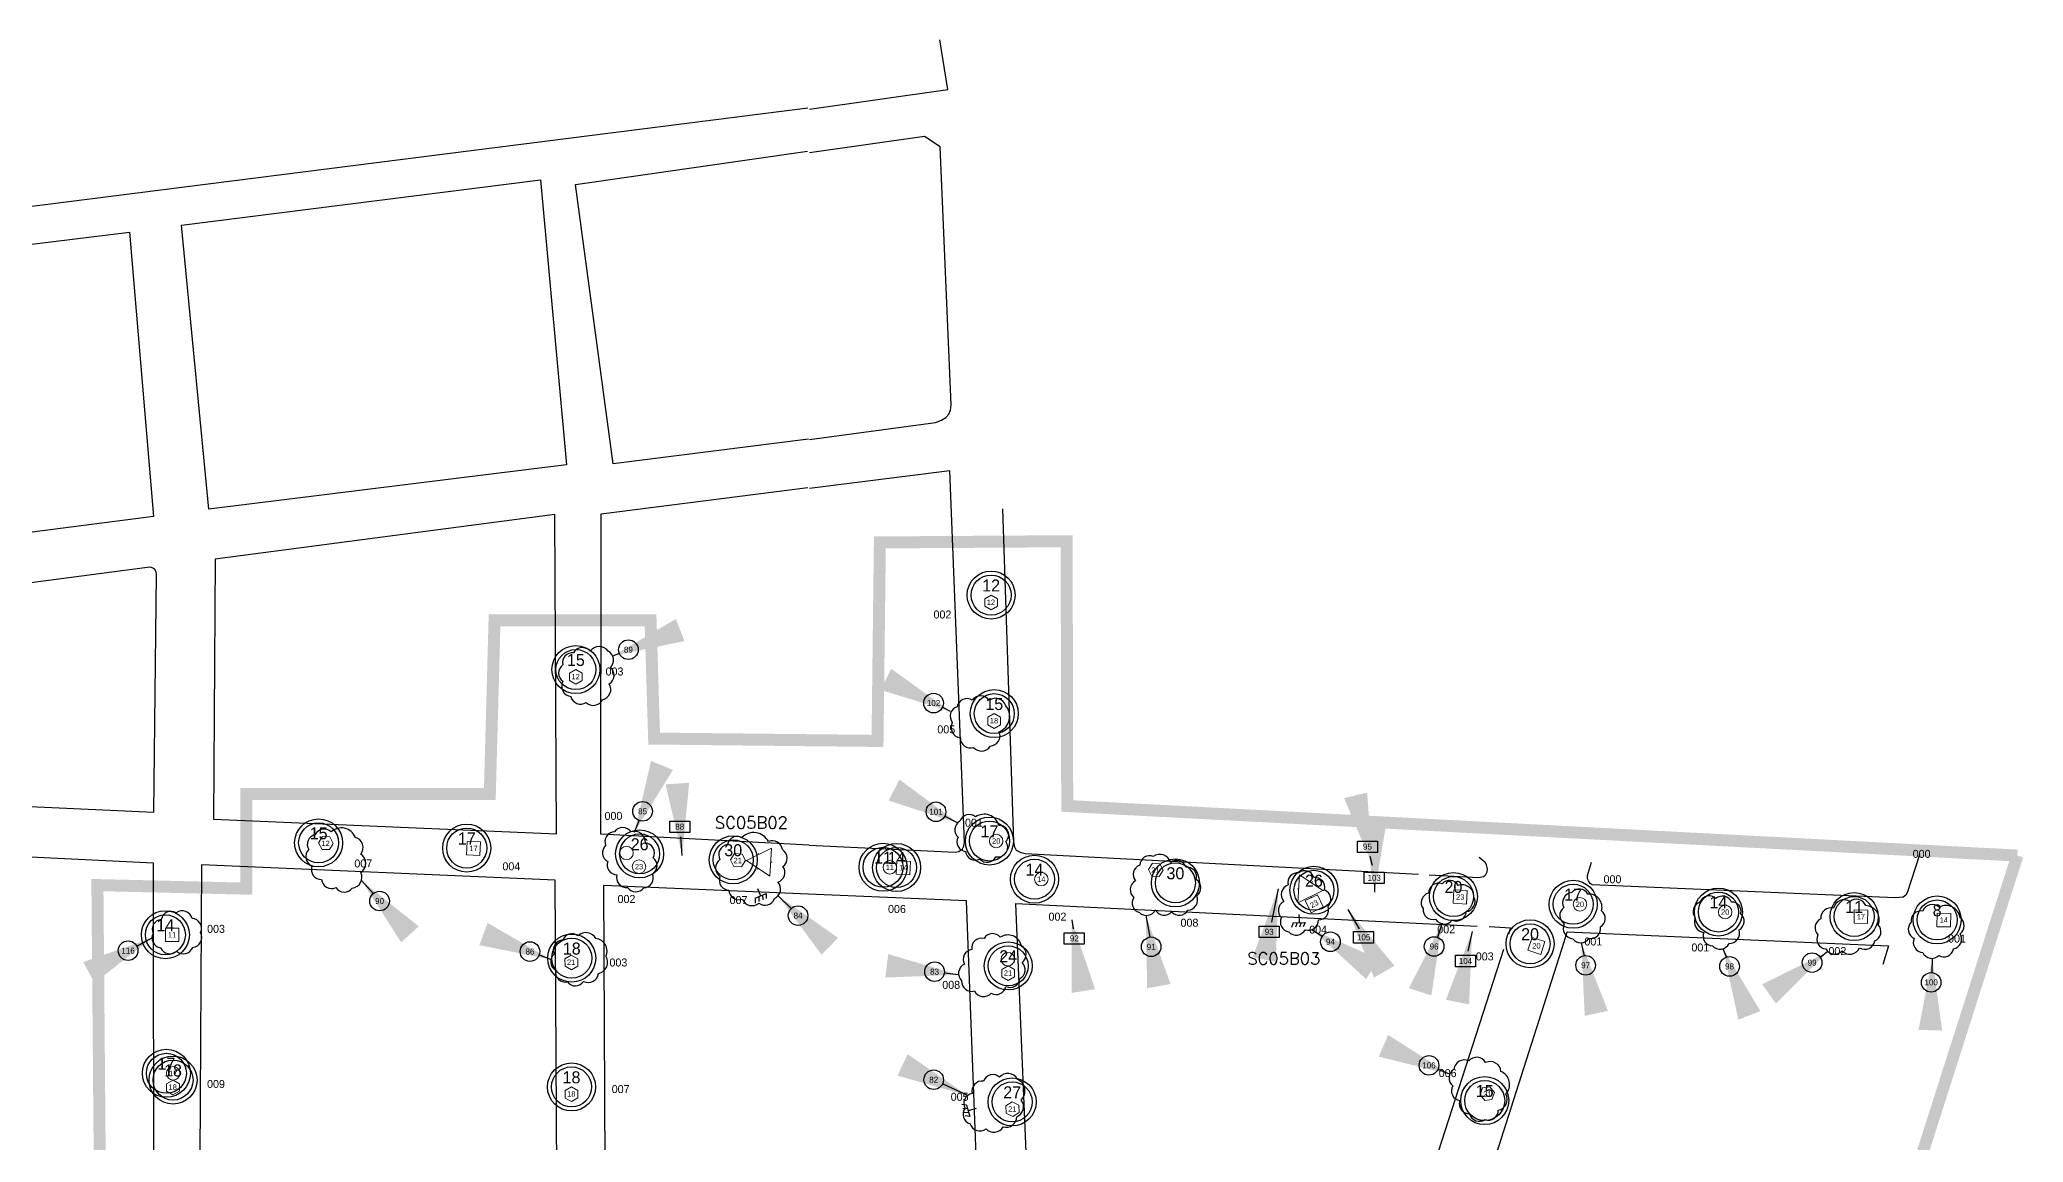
# Model space of a CAD drawing. Extents: x 202058 to 202804, y 7563128 to 7564386.
# Drawn here: x 202307.7 to 202803.5, y 7564110.8 to 7564386.3 of the extents above; entities that cross this region are included whole.
import ezdxf
from ezdxf.enums import TextEntityAlignment as Align

# ---------------------------------------------------------------- set-up
doc = ezdxf.new("R2010")
doc.units = 0
doc.header["$LTSCALE"] = 5
doc.header["$MEASUREMENT"] = 0
doc.linetypes.add('PHANTOMX2', pattern=[5, 2.5, -0.5, 0.5, -0.5, 0.5, -0.5])
doc.layers.get('0').update_dxf_attribs({"linetype": 'CONTINUOUS'})
for name, color, linetype in [('Configurado_Ok', 2, 'CONTINUOUS'), ('HC', 7, 'CONTINUOUS'), ('LIMITE', 5, 'PHANTOMX2'), ('NET_UPGRADE', 7, 'CONTINUOUS'), ('numero_base', 3, 'CONTINUOUS'), ('QUADRAS', 7, 'CONTINUOUS'), ('TERRA', 7, 'CONTINUOUS'), ('TERRA_A', 7, 'CONTINUOUS')]:
    doc.layers.add(name, color=color, linetype=linetype)
for name, color, linetype, lineweight in [('NET-AMP', 1, 'CONTINUOUS', 20), ('NET-SPLT', 1, 'CONTINUOUS', 20), ('NET-TAP', 1, 'CONTINUOUS', 20)]:
    doc.layers.add(name, color=color, linetype=linetype, lineweight=lineweight)
doc.layers.get('0').off()
doc.layers.get('TERRA_A').off()
doc.styles.add('Folhas_CAD', font='arial.ttf')
doc.styles.add('ROMANS', font='romans', dxfattribs={"width": 0.9})
doc.dimstyles.get("Standard").update_dxf_attribs({"dimtxt": 0.18, "dimasz": 0.18, "dimexe": 0.18, "dimexo": 0.0625, "dimgap": 0.09, "dimtad": 0, "dimtih": 1, "dimtoh": 1, "dimzin": 0, "dimdsep": 46, "dimtxsty": 'Standard', "dimcen": 0.09, "dimadec": 0, "dimazin": 0, "dimtfac": 1, "dimtofl": 0, "dimtmove": 2, "dimatfit": 3, "dimfxl": 1, "dimtolj": 1, "dimtzin": 0, "dimarcsym": 0})

# ---------------------------------------------------------------- blocks, each defined once
blk = doc.blocks.new('TERRA')
at = {"layer": 'TERRA', "linetype": 'ByBlock'}
for p, q in [((0, 0), (0, -2.02)), ((-1.5, -2.02), (-1.97, -3.15)), ((-1.5, -2.02), (1.5, -2.02)), ((-0.49, -2.02), (-0.96, -3.15)), ((0.57, -2.02), (0.09, -3.15)), ((1.5, -2.02), (1.03, -3.15))]:
    blk.add_line(p, q, dxfattribs=at)
blk = doc.blocks.new('2WAY')
blk.add_circle((1.6875, 0), 1.6875)
blk = doc.blocks.new('TAP2')
at = {"color": 0}
blk.add_circle((1.69, 0), 1.69, dxfattribs=at)
blk.add_attdef('DBVAL', text='', height=1.35, dxfattribs=at).set_placement((1.69, 0), align=Align.MIDDLE)
blk = doc.blocks.new('TAP4')
blk.add_lwpolyline([(3.38, -1.69), (0, -1.69), (0, 1.69), (3.38, 1.69)], close=True)
at = {"color": 0}
blk.add_attdef('DBVAL', text='', height=1.35, dxfattribs=at).set_placement((1.69, 0), align=Align.MIDDLE)
blk = doc.blocks.new('TAP8')
blk.add_lwpolyline([(0.92, 1.59), (0, 0), (0.92, -1.59), (2.76, -1.59), (3.68, 0), (2.76, 1.59)], close=True)
blk.add_attdef('DBVAL', text='', height=1.35).set_placement((1.77, -0.06), align=Align.MIDDLE)
blk = doc.blocks.new('CX_CodUpgrade')
blk.add_circle((-0.13, 0.04), 2.45)
at = {"color": 1, "flags": 1}
for tag, p in [('RETIRAR1', (4.74, 11.47)), ('NOVO1', (28.33, 11.47)), ('RETIRAR2', (4.74, 7.94)), ('RETIRAR3', (4.74, 4.42)), ('NOVO2', (28.33, 7.94)), ('NOVO3', (28.33, 4.42)), ('RETIRAR4', (4.74, 0.89)), ('NOVO4', (28.33, 0.9)), ('RETIRAR5', (4.74, -2.63)), ('RETIRAR6', (4.74, -6.15)), ('NOVO5', (28.33, -2.63)), ('NOVO6', (28.33, -6.15)), ('RETIRAR7', (4.74, -9.68)), ('NOVO7', (28.33, -9.68)), ('RETIRAR8', (4.74, -13.2)), ('NOVO8', (28.33, -13.2)), ('RETIRAR9', (4.74, -16.73)), ('NOVO9', (28.33, -16.73))]:
    blk.add_attdef(tag, p, '', height=1.5, dxfattribs=at)
at = {"color": 7, "flags": 1}
for tag, p in [('ANTIGO1', (17.16, 11.46)), ('ANTIGO2', (17.16, 7.94)), ('ANTIGO3', (17.16, 4.41)), ('ANTIGO4', (17.16, 0.89)), ('ANTIGO5', (17.16, -2.63)), ('ANTIGO6', (17.16, -6.16)), ('ANTIGO7', (17.16, -9.68)), ('ANTIGO8', (17.16, -13.21)), ('ANTIGO9', (17.16, -16.73))]:
    blk.add_attdef(tag, p, '', height=1.5, dxfattribs=at)
at = {"color": 1}
blk.add_attdef('CODIGO', text='', height=1.5, dxfattribs=at).set_placement((-0.13, 0.04), align=Align.MIDDLE_CENTER)
blk = doc.blocks.new('AMP3')
for p, q in [((3.1, 1.71), (3.3, 2.03)), ((0, 0), (-0.33, 0)), ((3.1, -1.71), (3.3, -2.03)), ((6.06, 0), (6.38, 0))]:
    blk.add_line(p, q)
blk.add_lwpolyline([(0, 3.5), (0, -3.5), (6.06, 0)], close=True)
blk = doc.blocks.new('CX_CodUpgradeCabo')
blk.add_lwpolyline([(-2.63, 1.45), (2.37, 1.45), (2.37, -1.4), (-2.63, -1.4)], close=True)
at = {"color": 1}
blk.add_attdef('CODIGO', text='', height=1.5, dxfattribs=at).set_placement((-0.13, 0.04), align=Align.MIDDLE_CENTER)
at = {"color": 1, "style": 'Folhas_CAD', "flags": 1}
for tag, p in [('SERVICO', (5.97, 0.89)), ('TIPO', (17.92, 0.89)), ('COMP', (25.22, 0.89))]:
    blk.add_attdef(tag, p, '', height=1.5, dxfattribs=at)

msp = doc.modelspace()

# ---------------------------------------------------------------- linework, layer by layer
at = {"layer": 'Configurado_Ok'}
for centre, radius in [((202545.49, 7564247.49), 6), ((202545.49, 7564247.49), 5), ((202441.69, 7564228.88), 6), ((202441.69, 7564228.88), 5), ((202546.28, 7564217.87), 6), ((202546.28, 7564217.87), 5), ((202377.39, 7564185.58), 6), ((202377.39, 7564185.58), 5), ((202414.41, 7564184.27), 6), ((202545.07, 7564186.04), 6), ((202545.07, 7564186.04), 5), ((202414.41, 7564184.27), 5), ((202457.63, 7564182.83), 6), ((202457.63, 7564182.83), 5), ((202481.03, 7564181.34), 6), ((202481.03, 7564181.34), 5), ((202518.47, 7564179.47), 6), ((202521.85, 7564179.42), 6), ((202518.47, 7564179.47), 5), ((202521.85, 7564179.42), 5), ((202556.33, 7564176.5), 6), ((202556.33, 7564176.5), 5), ((202591.55, 7564175.58), 6), ((202591.55, 7564175.58), 5), ((202626.18, 7564173.73), 6), ((202626.18, 7564173.73), 5), ((202661.06, 7564172.16), 6), ((202661.06, 7564172.16), 5), ((202690.98, 7564170.24), 6), ((202690.98, 7564170.24), 5), ((202727.29, 7564168.29), 6), ((202727.29, 7564168.29), 5), ((202761.22, 7564167.17), 6), ((202761.22, 7564167.17), 5), ((202781.96, 7564166.32), 6), ((202781.96, 7564166.32), 5), ((202339.07, 7564162.61), 6), ((202339.07, 7564162.61), 5), ((202680.2, 7564160.36), 6), ((202680.2, 7564160.36), 5), ((202440.66, 7564156.78), 6), ((202440.66, 7564156.78), 5), ((202549.76, 7564154.84), 6), ((202549.76, 7564154.84), 5), ((202339.33, 7564128), 6), ((202339.33, 7564128), 5), ((202340.99, 7564126.31), 6), ((202340.99, 7564126.31), 5), ((202440.6, 7564124.6), 6), ((202440.6, 7564124.6), 5), ((202550.75, 7564120.85), 6), ((202550.75, 7564120.85), 5), ((202668.86, 7564121.19), 6), ((202668.86, 7564121.19), 5)]:
    msp.add_circle(centre, radius, dxfattribs=at)
at = {"layer": 'LIMITE', "const_width": 3}
for points in [[(202440.56, 7563755.9), (202430.52, 7563961.22), (202327.4, 7563961.52), (202326.22, 7564065.59), (202245.56, 7564067.07), (202244.08, 7564107.81), (202322.67, 7564106.34), (202322.09, 7564175.03), (202359.32, 7564174.14), (202359.32, 7564197.76), (202420.18, 7564197.76), (202421.36, 7564241.16), (202460.36, 7564241.16), (202461.25, 7564211.64), (202517.09, 7564211.05), (202517.68, 7564260.65), (202564.37, 7564260.94), (202564.51, 7564194.79), (202802.01, 7564182.4)], [(202802.01, 7564182.4), (202726.67, 7563946.24), (202706.71, 7563949.25), (202680.35, 7563849.9), (202606.51, 7563854.68), (202587.29, 7563740.87)]]:
    msp.add_lwpolyline(points, dxfattribs=at)
at = {"layer": 'NET_UPGRADE'}
for points in [[(202449.78, 7564233.46, 0.520567), (202449.78, 7564233.46, 0.520567), (202445.29, 7564233.46, 0.520567), (202441.07, 7564233.06, 0.520567), (202438.44, 7564230.03, 0.520567), (202438.44, 7564225.95, 0.520567), (202440.42, 7564222.13, 0.520567), (202444.24, 7564220.69, 0.520567), (202448.32, 7564221.34, 0.520567), (202450.04, 7564225.29, 0.520567), (202450.3, 7564229.38, 0.520567), (202449.78, 7564233.46)], [(202549.06, 7564219.96, 0.520567), (202549.06, 7564219.96, 0.520567), (202545.03, 7564221.14, 0.520567), (202540.77, 7564221.26, 0.520567), (202536.97, 7564219.6, 0.520567), (202535.79, 7564215.69, 0.520567), (202537.8, 7564211.79, 0.520567), (202541.12, 7564209.42, 0.520567), (202545.27, 7564209.77, 0.520567), (202547.52, 7564213.33, 0.520567), (202549.06, 7564219.96)], [(202541.6, 7564192.06, 0.520567), (202541.6, 7564192.06, 0.520567), (202537.69, 7564190.99, 0.520567), (202537.22, 7564186.97, 0.520567), (202539.11, 7564183.41, 0.520567), (202542.67, 7564181.52, 0.520567), (202546.7, 7564182.11, 0.687699), (202549.17, 7564185.9, 0.701517), (202547.41, 7564189.92, 0.520567), (202541.6, 7564192.06)], [(202380.48, 7564188.31, 0.520567), (202380.48, 7564188.31, 0.520567), (202376.51, 7564187.63, 0.520567), (202374.93, 7564183.9, 0.520567), (202375.72, 7564179.72, 0.520567), (202378.1, 7564176.44, 0.520567), (202381.72, 7564174.4, 0.520567), (202385.8, 7564174.29, 0.520567), (202387.95, 7564178.14, 0.520567), (202387.95, 7564182.77, 0.520567), (202386.59, 7564186.95, 0.520567), (202380.48, 7564188.31)], [(202455.47, 7564188.31, 0.520567), (202455.47, 7564188.31, 0.520567), (202451.31, 7564188.31, 0.520567), (202449.13, 7564184.93, 0.520567), (202449.67, 7564180.89, 0.520567), (202451.97, 7564177.61, 0.520567), (202454.59, 7564174.44, 0.520567), (202458.64, 7564174.33, 0.520567), (202460.83, 7564177.83, 0.520567), (202461.04, 7564181.87, 0.520567), (202459.08, 7564185.58, 0.520567), (202455.47, 7564188.31)], [(202483.2, 7564186.88, 0.520567), (202483.2, 7564186.88, 0.520567), (202479.58, 7564185.13, 0.520567), (202477.71, 7564181.39, 0.520567), (202477.71, 7564177.15, 0.520567), (202479.96, 7564173.79, 0.520567), (202483.33, 7564171.54, 0.520567), (202487.45, 7564170.54, 0.520567), (202491.32, 7564171.67, 0.520567), (202492.19, 7564175.78, 0.520567), (202493.44, 7564179.65, 0.520567), (202493.31, 7564183.88, 0.520567), (202489.82, 7564185.88, 0.520567), (202483.2, 7564186.88)], [(202586.03, 7564182.18, 0.520567), (202586.03, 7564182.18, 0.520567), (202582.65, 7564179.99, 0.520567), (202581.56, 7564176.12, 0.520567), (202581.16, 7564171.94, 0.520567), (202582.55, 7564168.17, 0.520567), (202586.53, 7564168.86, 0.520567), (202590.61, 7564168.36, 0.520567), (202594.69, 7564168.76, 0.520567), (202596.88, 7564172.34, 0.520567), (202596.78, 7564176.42, 0.520567), (202594.19, 7564179.5, 0.520567), (202590.31, 7564180.69, 0.520567), (202586.03, 7564182.18)], [(202622.4, 7564178.1, 0.520567), (202622.4, 7564178.1, 0.520567), (202619.71, 7564175.06, 0.520567), (202618.64, 7564170.96, 0.520567), (202618.08, 7564166.92, 0.520567), (202619.87, 7564163.33, 0.520567), (202623.98, 7564163.89, 0.520567), (202627.3, 7564166.36, 0.520567), (202629.71, 7564169.67, 0.520567), (202628.81, 7564173.83, 0.520567), (202626.17, 7564176.92, 0.520567), (202622.4, 7564178.1)], [(202662.26, 7564174.94, 0.520567), (202662.26, 7564174.94, 0.520567), (202658.23, 7564175.32, 0.520567), (202654.83, 7564173.05, 0.520567), (202653.45, 7564169.15, 0.520567), (202656.59, 7564166.51, 0.520567), (202660.75, 7564166.26, 0.520567), (202664.28, 7564168.4, 0.520567), (202666.17, 7564172.05, 0.520567), (202662.26, 7564174.94)], [(202694.66, 7564172.79, 0.520567), (202694.66, 7564172.79, 0.520567), (202690.63, 7564173.16, 0.520567), (202688.62, 7564169.39, 0.520567), (202688.74, 7564165.36, 0.520567), (202690.89, 7564161.59, 0.520567), (202694.92, 7564161.71, 0.520567), (202697.81, 7564164.61, 0.520567), (202698.07, 7564168.63, 0.520567), (202694.66, 7564172.79)], [(202730.58, 7564170.77, 0.520567), (202730.58, 7564170.77, 0.520567), (202726.67, 7564171.65, 0.520567), (202722.64, 7564170.77, 0.520567), (202721.51, 7564166.87, 0.520567), (202723.65, 7564163.22, 0.520567), (202725.79, 7564159.83, 0.520567), (202729.95, 7564160.45, 0.520567), (202732.47, 7564163.85, 0.520567), (202732.85, 7564167.88, 0.520567), (202730.58, 7564170.77)], [(202764.11, 7564169.89, 0.520567), (202764.11, 7564169.89, 0.520567), (202760.2, 7564170.9, 0.520567), (202756.05, 7564169.26, 0.520567), (202752.9, 7564166.62, 0.520567), (202752.14, 7564162.6, 0.520567), (202754.16, 7564159.07, 0.520567), (202758.19, 7564158.57, 0.520567), (202762.59, 7564159.32, 0.520567), (202766.37, 7564161.09, 0.520567), (202767.26, 7564165.11, 0.520567), (202764.11, 7564169.89)], [(202341.78, 7564168.1, 0.520567), (202341.78, 7564168.1, 0.520567), (202338.06, 7564166.42, 0.520567), (202336.02, 7564162.97, 0.520567), (202337.88, 7564159.34, 0.520567), (202341.87, 7564158.55, 0.520567), (202345.94, 7564159.43, 0.520567), (202347.89, 7564163.15, 0.520567), (202345.77, 7564166.69, 0.520567), (202341.78, 7564168.1)], [(202782.51, 7564169.52, 0.520567), (202782.51, 7564169.52, 0.520567), (202778.36, 7564168.51, 0.520567), (202775.46, 7564165.74, 0.520567), (202776.21, 7564161.72, 0.520567), (202778.36, 7564158.19, 0.520567), (202782.39, 7564157.44, 0.520567), (202786.04, 7564159.07, 0.520567), (202787.68, 7564162.85, 0.520567), (202787.68, 7564166.87, 0.520567), (202782.51, 7564169.52)], [(202446.67, 7564161.65, 0.520567), (202446.67, 7564161.65, 0.520567), (202442.26, 7564162.31, 0.520567), (202438.38, 7564161.25, 0.520567), (202436.24, 7564157.77, 0.520567), (202436.64, 7564153.76, 0.520567), (202439.58, 7564150.82, 0.520567), (202443.6, 7564150.96, 0.520567), (202447.34, 7564152.96, 0.520567), (202449.21, 7564157.24, 0.520567), (202446.67, 7564161.65)], [(202547.76, 7564161.99, 0.520567), (202547.76, 7564161.99, 0.520567), (202543.71, 7564161.71, 0.520567), (202540.63, 7564158.91, 0.520567), (202538.81, 7564155.28, 0.520567), (202538.11, 7564151.09, 0.520567), (202541.33, 7564148.57, 0.520567), (202545.52, 7564148.02, 0.520567), (202549.16, 7564149.69, 0.520567), (202552.66, 7564151.65, 0.520567), (202553.22, 7564155.7, 0.520567), (202553.08, 7564159.89, 0.520567), (202547.76, 7564161.99)], [(202672.93, 7564128.45, 0.520567), (202672.93, 7564128.45, 0.520567), (202669.1, 7564130.7, 0.520567), (202664.86, 7564131.09, 0.520567), (202661.16, 7564128.98, 0.520567), (202660.89, 7564124.88, 0.520567), (202662.61, 7564121.18, 0.520567), (202665.13, 7564117.87, 0.520567), (202668.96, 7564116.42, 0.520567), (202672.27, 7564118.8, 0.520567), (202674.13, 7564122.76, 0.520567), (202672.93, 7564128.45)], [(202552.01, 7564126.55, 0.520567), (202552.01, 7564126.55, 0.520567), (202547.61, 7564127.05, 0.520567), (202543.6, 7564126.05, 0.520567), (202540.71, 7564122.92, 0.520567), (202538.96, 7564119.28, 0.520567), (202540.21, 7564115.4, 0.520567), (202544.23, 7564114.14, 0.520567), (202548.49, 7564114.64, 0.520567), (202551.88, 7564117.15, 0.520567), (202553.01, 7564121.29, 0.520567), (202552.01, 7564126.55)]]:
    msp.add_lwpolyline(points, format="xyb", close=True, dxfattribs=at)
at = {"layer": 'QUADRAS', "linetype": 'ByBlock'}
for points in [[(202500.13, 7564368.87), (202534.67, 7564373.84), (202532.69, 7564386.26)], [(202533.01, 7564384.25), (202532.69, 7564386.26)], [(202499.65, 7564369.19), (202122.21, 7564321.34), (202120.19, 7564339.27)], [(202500.13, 7564286.38), (202531.57, 7564290.59), (202533.07, 7564291.16), (202534.15, 7564291.88), (202534.9, 7564292.71), (202535.36, 7564293.66), (202535.51, 7564295.06), (202532.76, 7564359.5), (202528.84, 7564362.08), (202500.1, 7564357.95)], [(202499.85, 7564286.44), (202451.02, 7564280.29), (202441.57, 7564350.11), (202499.59, 7564358.4)], [(202349.95, 7564268.99), (202343.11, 7564339.94), (202432.86, 7564351.25), (202439.37, 7564280.07), (202349.95, 7564268.99)], [(202248.84, 7564255.91), (202241.09, 7564327.29), (202330.13, 7564338.19), (202336.09, 7564267.13), (202248.84, 7564255.91)], [(202500.03, 7564185.01), (202447.91, 7564187.74), (202447.99, 7564267.82), (202499.67, 7564274.4)], [(202500.03, 7564185.01), (202536.48, 7564183.25), (202537.4, 7564183.45), (202538.31, 7564184.1), (202538.68, 7564184.75), (202538.83, 7564185.77), (202535.2, 7564278.56), (202500.08, 7564274.16)], [(202351.11, 7564191.46), (202436.85, 7564187.87), (202436.41, 7564267.62), (202351.52, 7564256.5), (202351.11, 7564191.46)], [(202554.04, 7564182.85), (202553.02, 7564183.11), (202551.84, 7564183.71), (202551.44, 7564184.49), (202551.17, 7564185.84), (202548.43, 7564269.01)], [(202250.5, 7564197.18), (202336.17, 7564193.26), (202336.84, 7564252.65), (202336.74, 7564253.32), (202336.44, 7564253.85), (202336.09, 7564254.17), (202335.64, 7564254.4), (202335.21, 7564254.45), (202249.07, 7564243.12), (202250.38, 7564197.26), (202250.5, 7564197.18)], [(202248.72, 7564099.68), (202248.72, 7564098.41), (202248.98, 7564097.48), (202249.43, 7564096.88), (202250.1, 7564096.51), (202250.7, 7564096.28), (202251.33, 7564096.21), (202336.2, 7564092.61), (202336.09, 7564180.52), (202252.17, 7564184.62), (202248.65, 7564180.71), (202248.72, 7564099.68)], [(202652.33, 7564177.67), (202554.04, 7564182.85)], [(202667.52, 7564182.02), (202668.91, 7564180.86), (202669.24, 7564180.06), (202669.51, 7564179.13), (202669.43, 7564178.23), (202668.98, 7564177.46), (202668.53, 7564177.13), (202667.4, 7564176.88), (202655.01, 7564177.53)], [(202777.52, 7564182.57), (202774.49, 7564173.11), (202774.11, 7564172.48), (202773.46, 7564172.01), (202772.58, 7564171.91), (202771.48, 7564171.81), (202695.72, 7564175.06), (202695.2, 7564175.46), (202694.8, 7564176.06), (202694.55, 7564176.61), (202694.53, 7564177.42), (202695.58, 7564180.72)], [(202347.61, 7564092.14), (202437.03, 7564088.15), (202436.52, 7564176.28), (202348.08, 7564180.05), (202347.63, 7564092.14), (202347.61, 7564092.14)], [(202499.82, 7564172.8), (202448.58, 7564174.93), (202449.04, 7564087.37), (202500.02, 7564085.06)], [(202500.02, 7564085.06), (202542.65, 7564083.45), (202539.35, 7564171.12), (202499.82, 7564172.8)], [(202558.01, 7564082.73), (202555.29, 7564084.32), (202551.66, 7564170.47), (202666.97, 7564164.8)], [(202738.32, 7564075.19), (202662.34, 7564078.14), (202688.71, 7564160.87)], [(202669.99, 7564164.65), (202675.35, 7564164.39), (202674.84, 7564162.8)], [(202688.71, 7564160.87), (202689.51, 7564163.38), (202769.83, 7564159.82), (202768.41, 7564155.18)], [(202673.6, 7564158.97), (202648.56, 7564081.53), (202647.74, 7564080.48), (202646.81, 7564079.58), (202645.48, 7564079.23), (202558.01, 7564082.73)]]:
    msp.add_lwpolyline(points, dxfattribs=at)

# ---------------------------------------------------------------- block references
at = {"layer": 'NET-AMP'}
for p, rotation in [((202490.41, 7564180.75), 176.3674404975198), ((202622.37, 7564174.1), 356.3674404975197)]:
    msp.add_blockref('AMP3', p, dxfattribs=dict(at, rotation=rotation))
at = {"layer": 'NET-SPLT', "rotation": 270}
for p in [(202454.35, 7564184.76), (202549.66, 7564158.21)]:
    msp.add_blockref('2WAY', p, dxfattribs=at)
at = {"layer": 'NET-TAP'}
ref = msp.add_blockref('TAP8', (202545.49, 7564247.49), dxfattribs=dict(at, rotation=270.02337979153))
ref.add_attrib('DBVAL', '12', dxfattribs={"layer": '0', "height": 1.35}).set_placement((202545.43, 7564245.71), align=Align.MIDDLE)
ref = msp.add_blockref('TAP8', (202441.69, 7564228.88), dxfattribs=dict(at, rotation=270.4027369899308))
ref.add_attrib('DBVAL', '12', dxfattribs={"layer": '0', "height": 1.35}).set_placement((202441.64, 7564227.11), align=Align.MIDDLE)
ref = msp.add_blockref('TAP8', (202546.28, 7564217.87), dxfattribs=dict(at, rotation=270.02337979153))
ref.add_attrib('DBVAL', '18', dxfattribs={"layer": '0', "height": 1.35}).set_placement((202546.22, 7564216.1), align=Align.MIDDLE)
ref = msp.add_blockref('TAP8', (202377.38, 7564185.58), dxfattribs=dict(at, rotation=358.0000000000106))
ref.add_attrib('DBVAL', '12', dxfattribs={"layer": '0', "height": 1.35}).set_placement((202379.15, 7564185.46), align=Align.MIDDLE)
ref = msp.add_blockref('TAP4', (202414.41, 7564184.27), dxfattribs=dict(at, rotation=357.6023819590918))
ref.add_attrib('DBVAL', '17', dxfattribs={"layer": '0', "color": 0, "height": 1.35}).set_placement((202416.1, 7564184.19), align=Align.MIDDLE)
for name, p, values in [('TAP2', (202545.07, 7564186.04), {'DBVAL': '20'}), ('TAP2', (202455.78, 7564179.64), {'DBVAL': '23'}), ('TAP2', (202518.47, 7564179.47), {'DBVAL': '11'}), ('TAP2', (202556.33, 7564176.5), {'DBVAL': '14'}), ('TAP2', (202690.98, 7564170.24), {'DBVAL': '20'}), ('TAP2', (202727.29, 7564168.29), {'DBVAL': '20'}), ('TAP4', (202339.07, 7564162.61), {'DBVAL': '11'}), ('TAP2', (202339.33, 7564128), {'DBVAL': '17'})]:
    msp.add_blockref(name, p, dxfattribs=at).add_auto_attribs(values)
ref = msp.add_blockref('TAP8', (202480.38, 7564181.35), dxfattribs=dict(at, rotation=356.9999999999312))
ref.add_attrib('DBVAL', '21', dxfattribs={"layer": '0', "height": 1.35}).set_placement((202482.15, 7564181.19), align=Align.MIDDLE)
ref = msp.add_blockref('TAP4', (202521.85, 7564179.42), dxfattribs=dict(at, rotation=357.499520845697))
ref.add_attrib('DBVAL', '14', dxfattribs={"layer": '0', "color": 0, "height": 1.35}).set_placement((202523.53, 7564179.35), align=Align.MIDDLE)
ref = msp.add_blockref('TAP8', (202584.79, 7564178.93), dxfattribs=dict(at, rotation=356.9999999999312))
ref.add_attrib('DBVAL', '21', dxfattribs={"layer": '0', "height": 1.35}).set_placement((202586.55, 7564178.78), align=Align.MIDDLE)
ref = msp.add_blockref('TAP4', (202624.75, 7564169.62), dxfattribs=dict(at, rotation=25.82471589084016))
ref.add_attrib('DBVAL', '23', dxfattribs={"layer": '0', "color": 0, "height": 1.35, "rotation": 28.8394}).set_placement((202626.26, 7564170.35), align=Align.MIDDLE)
ref = msp.add_blockref('TAP4', (202661.06, 7564172.16), dxfattribs=dict(at, rotation=356.9853555321319))
ref.add_attrib('DBVAL', '23', dxfattribs={"layer": '0', "color": 0, "height": 1.35}).set_placement((202662.74, 7564172.07), align=Align.MIDDLE)
ref = msp.add_blockref('TAP4', (202761.22, 7564167.17), dxfattribs=dict(at, rotation=358.7971694201972))
ref.add_attrib('DBVAL', '17', dxfattribs={"layer": '0', "color": 0, "height": 1.35, "rotation": 1.8118}).set_placement((202762.91, 7564167.14), align=Align.MIDDLE)
ref = msp.add_blockref('TAP4', (202781.96, 7564166.32), dxfattribs=dict(at, rotation=358.7971694201972))
ref.add_attrib('DBVAL', '14', dxfattribs={"layer": '0', "color": 0, "height": 1.35, "rotation": 1.8118}).set_placement((202783.64, 7564166.29), align=Align.MIDDLE)
ref = msp.add_blockref('TAP4', (202680.2, 7564160.36), dxfattribs=dict(at, rotation=341.9999999994243))
ref.add_attrib('DBVAL', '20', dxfattribs={"layer": '0', "color": 0, "height": 1.35}).set_placement((202681.8, 7564159.84), align=Align.MIDDLE)
ref = msp.add_blockref('TAP8', (202440.55, 7564157.53), dxfattribs=dict(at, rotation=270.4027369899308))
ref.add_attrib('DBVAL', '21', dxfattribs={"layer": '0', "height": 1.35}).set_placement((202440.5, 7564155.76), align=Align.MIDDLE)
ref = msp.add_blockref('TAP8', (202549.76, 7564154.84), dxfattribs=dict(at, rotation=270.02337979153))
ref.add_attrib('DBVAL', '21', dxfattribs={"layer": '0', "height": 1.35}).set_placement((202549.7, 7564153.07), align=Align.MIDDLE)
ref = msp.add_blockref('TAP8', (202340.99, 7564126.31), dxfattribs=dict(at, rotation=269.8387662348475))
ref.add_attrib('DBVAL', '18', dxfattribs={"layer": '0', "height": 1.35}).set_placement((202340.92, 7564124.54), align=Align.MIDDLE)
ref = msp.add_blockref('TAP8', (202440.6, 7564124.6), dxfattribs=dict(at, rotation=270.4027369899308))
ref.add_attrib('DBVAL', '18', dxfattribs={"layer": '0', "height": 1.35}).set_placement((202440.55, 7564122.83), align=Align.MIDDLE)
ref = msp.add_blockref('TAP8', (202550.75, 7564120.85), dxfattribs=dict(at, rotation=272.6516131143653))
ref.add_attrib('DBVAL', '21', dxfattribs={"layer": '0', "height": 1.35}).set_placement((202550.77, 7564119.08), align=Align.MIDDLE)
ref = msp.add_blockref('TAP8', (202668.86, 7564121.19), dxfattribs=dict(at, rotation=69.39586042931595))
ref.add_attrib('DBVAL', '21', dxfattribs={"layer": '0', "height": 1.35}).set_placement((202669.54, 7564122.83), align=Align.MIDDLE)
at = {"layer": 'NET_UPGRADE'}
for name, p, values in [('CX_CodUpgrade', (202454.95, 7564233.81), {'CODIGO': '89'}), ('CX_CodUpgrade', (202531.23, 7564220.46), {'CODIGO': '102'}), ('CX_CodUpgrade', (202458.49, 7564193.42), {'CODIGO': '85'}), ('CX_CodUpgrade', (202531.84, 7564193.3), {'CODIGO': '101'}), ('CX_CodUpgradeCabo', (202467.78, 7564189.58), {'CODIGO': '88'}), ('CX_CodUpgradeCabo', (202639.69, 7564184.59), {'CODIGO': '95'}), ('CX_CodUpgradeCabo', (202641.37, 7564176.79), {'CODIGO': '103'}), ('CX_CodUpgrade', (202392.75, 7564171), {'CODIGO': '90'}), ('CX_CodUpgrade', (202497.36, 7564167.36), {'CODIGO': '84'}), ('CX_CodUpgrade', (202329.89, 7564158.61), {'CODIGO': '116'}), ('CX_CodUpgrade', (202430.34, 7564158.38), {'CODIGO': '86'}), ('CX_CodUpgradeCabo', (202566.41, 7564161.67), {'CODIGO': '92'}), ('CX_CodUpgrade', (202585.62, 7564159.57), {'CODIGO': '91'}), ('CX_CodUpgradeCabo', (202615.12, 7564163.32), {'CODIGO': '93'}), ('CX_CodUpgrade', (202630.44, 7564160.83), {'CODIGO': '94'}), ('CX_CodUpgradeCabo', (202638.74, 7564161.95), {'CODIGO': '105'}), ('CX_CodUpgrade', (202656.35, 7564159.65), {'CODIGO': '96'}), ('CX_CodUpgrade', (202531.48, 7564153.35), {'CODIGO': '83'}), ('CX_CodUpgradeCabo', (202664.19, 7564156.03), {'CODIGO': '104'}), ('CX_CodUpgrade', (202694.22, 7564154.94), {'CODIGO': '97'}), ('CX_CodUpgrade', (202730.2, 7564154.67), {'CODIGO': '98'}), ('CX_CodUpgrade', (202750.84, 7564155.62), {'CODIGO': '99'}), ('CX_CodUpgrade', (202780.6, 7564150.68), {'CODIGO': '100'}), ('CX_CodUpgrade', (202655.07, 7564129.94), {'CODIGO': '106'}), ('CX_CodUpgrade', (202531.27, 7564126.36), {'CODIGO': '82'})]:
    msp.add_blockref(name, p, dxfattribs=at).add_auto_attribs(values)
at = {"layer": 'TERRA'}
for p, rotation in [((202487.06, 7564174.2), 23.2619607078703), ((202622.39, 7564167.67), 2.013538200952488), ((202541.72, 7564119.2), 286.1654091157667)]:
    msp.add_blockref('TERRA', p, dxfattribs=dict(at, rotation=rotation))
at = {"layer": 'TERRA_A'}
for p, rotation in [((202487.06, 7564174.2), 23.2619607078703), ((202622.39, 7564167.67), 2.013538200952488), ((202541.72, 7564119.2), 286.1654091157667)]:
    msp.add_blockref('TERRA', p, dxfattribs=dict(at, rotation=rotation))

# ---------------------------------------------------------------- texts
at = {"layer": 'HC'}
for s, p in [('002', (202533.32, 7564242.64)), ('002', (202533.32, 7564242.64)), ('003', (202451.35, 7564228.4)), ('003', (202451.35, 7564228.4)), ('005', (202534.28, 7564213.94)), ('005', (202534.28, 7564213.94)), ('000', (202451.08, 7564192.32)), ('000', (202451.08, 7564192.32)), ('001', (202541.19, 7564190.62)), ('001', (202541.19, 7564190.62)), ('007', (202388.55, 7564180.43)), ('007', (202388.55, 7564180.43)), ('004', (202425.56, 7564179.72)), ('004', (202425.56, 7564179.72)), ('000', (202778.08, 7564182.83)), ('000', (202700.8, 7564176.49)), ('002', (202454.34, 7564171.55)), ('002', (202454.34, 7564171.55)), ('007', (202482.35, 7564171.3)), ('007', (202482.35, 7564171.3)), ('006', (202521.95, 7564169.05)), ('006', (202521.95, 7564169.05)), ('002', (202562.07, 7564167.14)), ('002', (202562.07, 7564167.14)), ('008', (202595.06, 7564165.63)), ('008', (202595.06, 7564165.63)), ('003', (202351.74, 7564164.09)), ('003', (202351.74, 7564164.09)), ('004', (202627.23, 7564163.9)), ('004', (202627.23, 7564163.9)), ('002', (202659.24, 7564163.97)), ('002', (202659.24, 7564163.97)), ('001', (202696.02, 7564160.94)), ('001', (202722.77, 7564159.44)), ('001', (202786.93, 7564161.66)), ('003', (202452.32, 7564155.69)), ('003', (202452.32, 7564155.69)), ('003', (202668.87, 7564157.21)), ('003', (202668.87, 7564157.21)), ('002', (202757.02, 7564158.54)), ('008', (202535.51, 7564150.1)), ('008', (202535.51, 7564150.1)), ('009', (202351.73, 7564125.33)), ('009', (202351.73, 7564125.33)), ('006', (202659.61, 7564128.06)), ('006', (202659.61, 7564128.06)), ('007', (202452.88, 7564124.06)), ('007', (202452.88, 7564124.06)), ('005', (202537.62, 7564122.14)), ('005', (202537.62, 7564122.14))]:
    msp.add_text(s, height=2, dxfattribs=at).set_placement(p, align=Align.MIDDLE)
at = {"layer": 'NET-AMP', "style": 'ROMANS'}
for s, p in [('SC05B02', (202476.43, 7564189.13)), ('SC05B03', (202609.53, 7564155.2))]:
    msp.add_text(s, height=3, dxfattribs=at).set_placement(p)
at = {"layer": 'numero_base'}
for s, p in [('12', (202545.49, 7564247.49)), ('15', (202441.69, 7564228.88)), ('15', (202546.28, 7564217.87)), ('15', (202377.39, 7564185.58)), ('17', (202414.41, 7564184.27)), ('26', (202457.63, 7564182.83)), ('30', (202481.03, 7564181.34)), ('17', (202545.07, 7564186.04)), ('11', (202518.47, 7564179.47)), ('14', (202521.85, 7564179.42)), ('14', (202556.33, 7564176.5)), ('30', (202591.55, 7564175.58)), ('26', (202626.18, 7564173.73)), ('20', (202661.06, 7564172.16)), ('17', (202690.98, 7564170.24)), ('14', (202727.29, 7564168.29)), ('11', (202761.22, 7564167.17)), ('8', (202781.96, 7564166.32)), ('14', (202339.07, 7564162.61)), ('18', (202440.66, 7564156.78)), ('20', (202680.2, 7564160.36)), ('24', (202549.76, 7564154.84)), ('17', (202339.33, 7564128)), ('18', (202340.99, 7564126.31)), ('18', (202440.6, 7564124.6)), ('27', (202550.75, 7564120.85)), ('15', (202668.86, 7564121.19))]:
    msp.add_text(s, height=3, dxfattribs=at).set_placement(p, align=Align.BOTTOM_CENTER)

# ---------------------------------------------------------------- leaders
at = {"layer": 'NET_UPGRADE'}
for points in [[(202450.96, 7564232.28), (202452.67, 7564232.94)], [(202535.31, 7564218.42), (202533.42, 7564219.36)], [(202456.37, 7564188.29), (202457.55, 7564191.16)], [(202468.26, 7564182.43), (202467.95, 7564187.08)], [(202537.22, 7564190.52), (202534.02, 7564192.17)], [(202640.8, 7564179.95), (202640.27, 7564182.16)], [(202641.37, 7564173.28), (202641.38, 7564175.36)], [(202388.17, 7564176.1), (202391.12, 7564172.82)], [(202492.28, 7564172.31), (202495.6, 7564169.07)], [(202617.27, 7564174.08), (202615.61, 7564165.77)], [(202435.44, 7564156.44), (202432.63, 7564157.5)], [(202565.67, 7564166.32), (202566.02, 7564164.14)], [(202584.16, 7564167.49), (202585.17, 7564161.98)], [(202634.67, 7564168.92), (202637.48, 7564164.11)], [(202658.23, 7564165.5), (202657.1, 7564161.98)], [(202335.76, 7564161.82), (202332.04, 7564159.79)], [(202625.76, 7564163.87), (202628.38, 7564162.16)], [(202665.71, 7564163.42), (202664.69, 7564158.48)], [(202693.02, 7564160.58), (202693.71, 7564157.34)], [(202537.27, 7564152.63), (202533.91, 7564153.05)], [(202728.42, 7564159.21), (202729.31, 7564156.95)], [(202754.59, 7564158.33), (202752.82, 7564157.06)], [(202780.76, 7564156.76), (202780.66, 7564153.13)], [(202660.1, 7564127.79), (202657.32, 7564128.98)], [(202539.63, 7564122.42), (202533.49, 7564125.32)]]:
    msp.add_leader(points, dimstyle='Standard', override={"dimscale": 100, "dimdec": 4, "dimtdec": 4, "dimtmove": 0}, dxfattribs=at)

doc.saveas('drawing.dxf')
